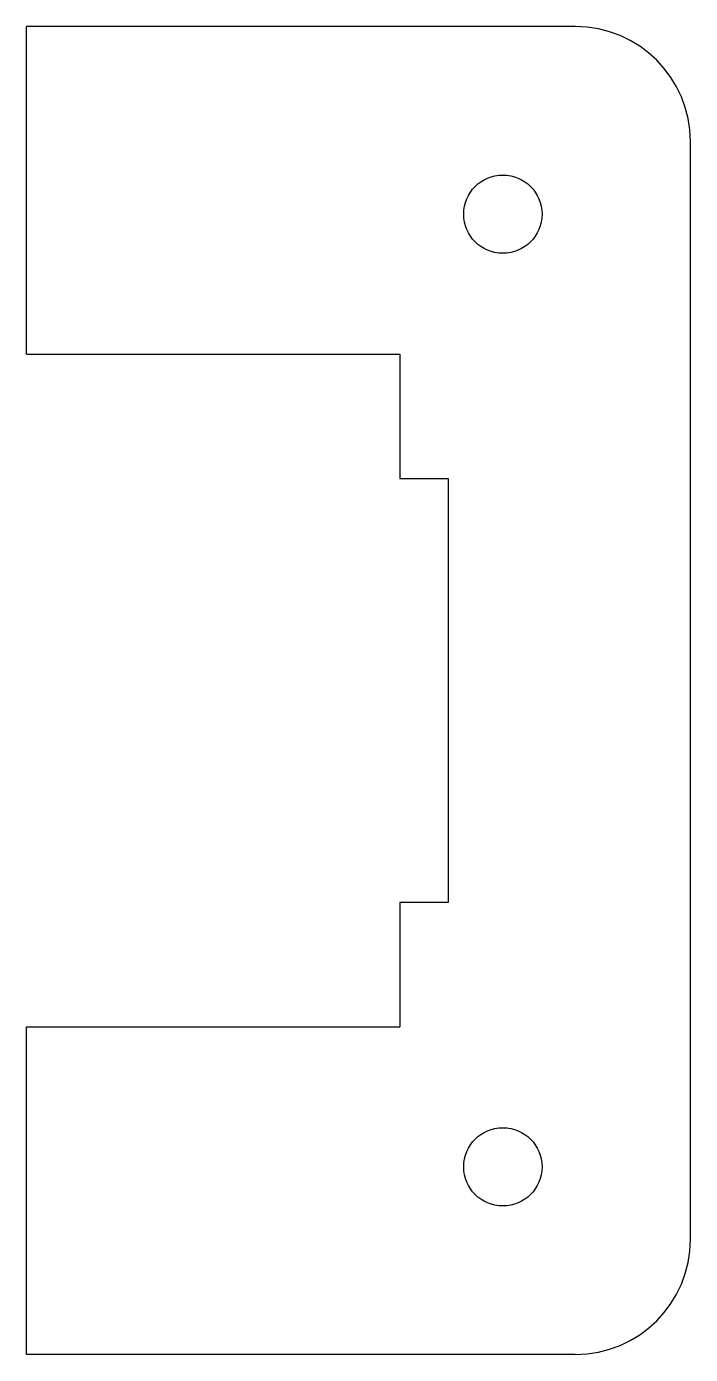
# Model space of a CAD drawing. Extents: x 0 to 28.8, y -28.8 to 28.8.
import ezdxf

# ---------------------------------------------------------------- set-up
doc = ezdxf.new("R2010")
doc.units = 0
doc.header["$MEASUREMENT"] = 0
doc.layers.add('VISIBLE', color=7, linetype='CONTINUOUS')

msp = doc.modelspace()

# ---------------------------------------------------------------- linework, layer by layer
at = {"layer": 'VISIBLE'}
for p, q in [((23.825, 28.825), (0, 28.825)), ((0, 14.6), (0, 28.825)), ((28.825, -23.825), (28.825, 23.825)), ((0, 14.6), (16.2, 14.6)), ((16.2, 14.6), (16.2, 9.2)), ((16.2, 9.2), (18.3, 9.2)), ((18.3, 9.2), (18.3, -9.2)), ((18.3, -9.2), (16.2, -9.2)), ((16.2, -9.2), (16.2, -14.6)), ((0, -14.6), (16.2, -14.6)), ((0, -28.825), (0, -14.6)), ((23.825, -28.825), (0, -28.825))]:
    msp.add_line(p, q, dxfattribs=at)
for centre in [(20.68, 20.68), (20.68, -20.68)]:
    msp.add_circle(centre, 1.7, dxfattribs=at)
for centre, start, end in [((23.825, 23.825), 0, 90), ((23.825, -23.825), 270, 0)]:
    msp.add_arc(centre, 5, start, end, dxfattribs=at)

doc.saveas('drawing.dxf')
